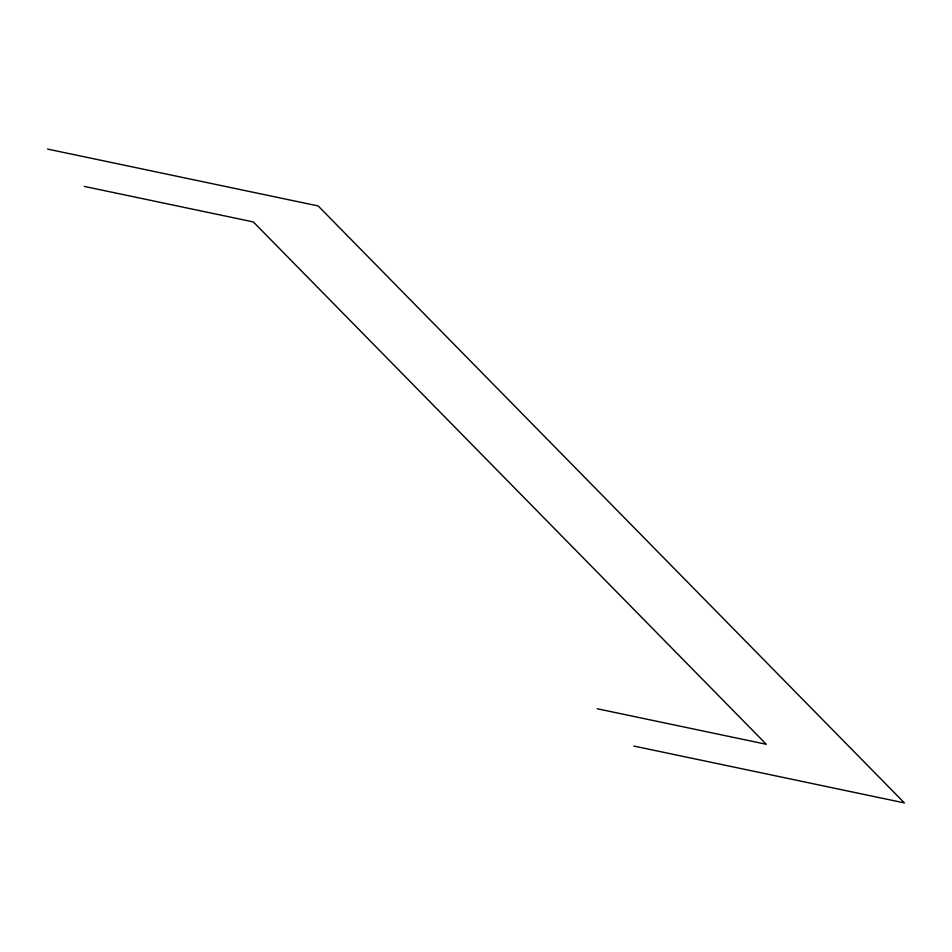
<?xml version="1.0" encoding="UTF-8"?>
<svg xmlns="http://www.w3.org/2000/svg" width="952" height="952" viewBox="0 0 952 952"><rect width="100%" height="100%" fill="white"/><g stroke="black" fill="none" stroke-linecap="round" stroke-linejoin="round"><path stroke-width="1.43" d="M47.6 149.083L318.158 205.941L904.4 802.917L633.842 746.059M84.24 186.402L253.339 221.935L766.301 744.286L597.202 708.752"/></g></svg>
